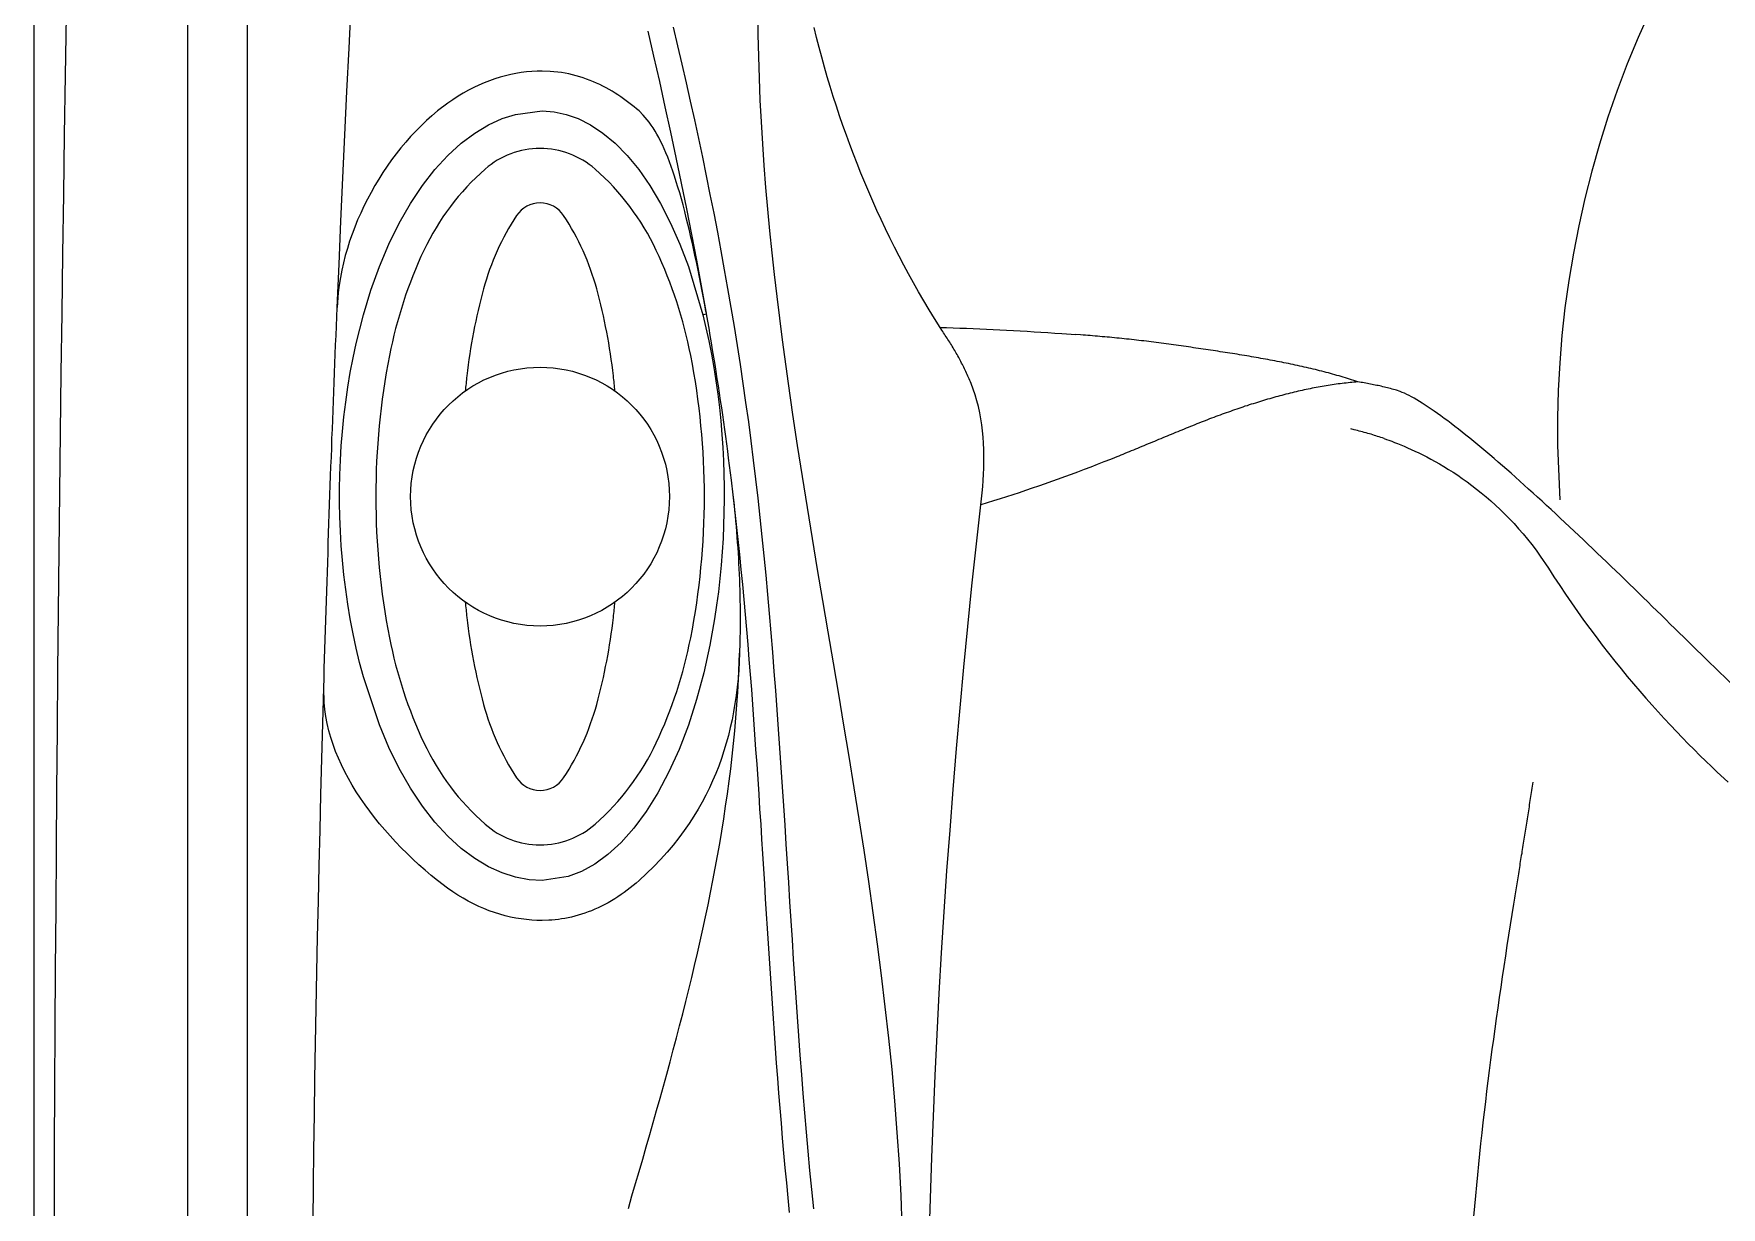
# Model space of a CAD drawing. Extents: x 403 to 503, y 484 to 637.
# Drawn here: x 403.02 to 424.17, y 550.59 to 565.3 of the extents above; entities that cross this region are included whole.
import ezdxf

# ---------------------------------------------------------------- set-up
doc = ezdxf.new("R2010")
doc.units = 0
doc.header["$MEASUREMENT"] = 0
doc.layers.add('1', color=4, linetype='Continuous')
doc.layers.add('SPA', color=2, linetype='Continuous')

# ---------------------------------------------------------------- blocks, each defined once
blk = doc.blocks.new('speaker_cover')
at = {"layer": '1'}
blk.add_lwpolyline([(132.406, 82.479, 0.182123), (131.717, 82.22, 0.10272), (130.95, 81.201, 0.06203), (130.518, 79.884, 0.048276), (130.346, 78.114, 0.048276), (130.518, 76.344, 0.06203), (130.95, 75.027, 0.10272), (131.717, 74.008, 0.182123), (132.406, 73.749, 0.182123), (133.094, 74.008, 0.10272), (133.862, 75.027, 0.06203), (134.293, 76.344, 0.048276), (134.465, 78.114, 0.048276), (134.293, 79.884, 0.06203), (133.862, 81.201, 0.10272), (133.094, 82.22, 0.182123)], format="xyb", close=True, dxfattribs=at)
at = {"layer": '1', "color": 3}
for points in [[(132.406, 81.797, 0.252394), (132.111, 81.638, 0.079125), (131.696, 80.718, 0.038428), (131.487, 79.628, 0.003572), (131.467, 79.436, 0.028106)], [(133.344, 79.436, 0.003572), (133.324, 79.628, 0.038428), (133.115, 80.718, 0.079125), (132.7, 81.638, 0.252394), (132.406, 81.797, 0.252394)], [(131.467, 76.792, 0.003572), (131.487, 76.6, 0.038428), (131.696, 75.51, 0.079125), (132.111, 74.59, 0.252394), (132.406, 74.431, 0.252394), (132.7, 74.59, 0.079125), (133.115, 75.51, 0.038428), (133.324, 76.6, 0.003572), (133.344, 76.792, 0.028106)]]:
    blk.add_lwpolyline(points, format="xyb", dxfattribs=at)
at = {"layer": '1'}
blk.add_circle((132.406, 78.114), 1.622, dxfattribs=at)
blk = doc.blocks.new('2010GRANDEE')
at = {"layer": 'SPA', "color": 3, "linetype": 'Continuous'}
for p, q in [((1.926, 79.054), (1.926, 12.057)), ((8.386, 61.125), (8.429, 61.136))]:
    blk.add_line(p, q, dxfattribs=at)
at = {"layer": 'SPA', "color": 4}
blk.add_lwpolyline([(12, 0), (88.112, 0, 0.414214), (100.112, 12), (100.112, 79.111, 0.414214), (88.112, 91.111), (12, 91.111, 0.414214), (0, 79.111), (0, 12, 0.414214)], format="xyb", close=True, dxfattribs=at)
at = {"layer": 'SPA', "color": 3, "linetype": 'Continuous'}
for points in [[(0.256, 49.197), (0.259, 49.943), (0.262, 50.69), (0.265, 51.437), (0.269, 52.184), (0.274, 52.93), (0.279, 53.677), (0.284, 54.424), (0.29, 55.17), (0.296, 55.917), (0.303, 56.663), (0.31, 57.41), (0.318, 58.156), (0.327, 58.903), (0.335, 59.649), (0.344, 60.396), (0.354, 61.142), (0.364, 61.888), (0.375, 62.635), (0.386, 63.381), (0.398, 64.127), (0.41, 64.874)], [(2.676, 79.055), (2.676, 76.822), (2.676, 74.589), (2.676, 72.355), (2.676, 70.122), (2.676, 67.889), (2.676, 65.655), (2.676, 63.422), (2.676, 61.189), (2.676, 58.955), (2.676, 56.722), (2.676, 54.489), (2.676, 52.255), (2.676, 50.022), (2.676, 47.789), (2.676, 45.555), (2.676, 43.322), (2.676, 41.089), (2.676, 38.855), (2.676, 36.622), (2.676, 34.389), (2.676, 32.155), (2.676, 29.922)], [(7.696, 64.682), (7.769, 64.366), (7.841, 64.049), (7.911, 63.732), (7.981, 63.414), (8.049, 63.095), (8.116, 62.775), (8.181, 62.454), (8.245, 62.133), (8.306, 61.811), (8.424, 61.165)], [(9.776, 49.92), (9.751, 50.159), (9.728, 50.399), (9.706, 50.639), (9.685, 50.88), (9.664, 51.121), (9.645, 51.362), (9.626, 51.603), (9.607, 51.844), (9.59, 52.085), (9.573, 52.326), (9.556, 52.566), (9.54, 52.807), (9.524, 53.047), (9.508, 53.288), (9.493, 53.528), (9.477, 53.768), (9.462, 54.009), (9.447, 54.249), (9.432, 54.489), (9.416, 54.729), (9.401, 54.97), (9.385, 55.21), (9.369, 55.451), (9.353, 55.691), (9.336, 55.932), (9.319, 56.173), (9.301, 56.414), (9.282, 56.655), (9.263, 56.896), (9.243, 57.137), (9.223, 57.379), (9.201, 57.62), (9.179, 57.861), (9.156, 58.102), (9.131, 58.343), (9.106, 58.584), (9.08, 58.825), (9.052, 59.065), (9.023, 59.305), (8.992, 59.545), (8.961, 59.785), (8.927, 60.024), (8.893, 60.263), (8.857, 60.502), (8.82, 60.74), (8.782, 60.978), (8.742, 61.215), (8.701, 61.453), (8.659, 61.689), (8.616, 61.926), (8.572, 62.162), (8.526, 62.398), (8.48, 62.633), (8.432, 62.868), (8.384, 63.102), (8.334, 63.336), (8.284, 63.569), (8.233, 63.802), (8.18, 64.035), (8.127, 64.267), (8.073, 64.498), (8.019, 64.729)], [(11.36, 60.968), (11.291, 61.077), (11.223, 61.188), (11.156, 61.3), (11.091, 61.412), (11.027, 61.524), (10.965, 61.637), (10.905, 61.749), (10.846, 61.862), (10.788, 61.975), (10.731, 62.089), (10.676, 62.203), (10.621, 62.318), (10.568, 62.434), (10.516, 62.55), (10.466, 62.667), (10.416, 62.784), (10.368, 62.901), (10.32, 63.02), (10.274, 63.139), (10.229, 63.258), (10.185, 63.378), (10.142, 63.499), (10.1, 63.619), (10.06, 63.741), (10.021, 63.863), (9.983, 63.985), (9.946, 64.108), (9.91, 64.231), (9.876, 64.354), (9.843, 64.478), (9.811, 64.602), (9.78, 64.726)], [(6.373, 64.18), (6.308, 64.179), (6.242, 64.175), (6.176, 64.169), (6.11, 64.161), (6.044, 64.15), (5.978, 64.137), (5.912, 64.121), (5.845, 64.103), (5.779, 64.082), (5.713, 64.059), (5.646, 64.033), (5.58, 64.005), (5.514, 63.974), (5.449, 63.94), (5.383, 63.903), (5.318, 63.864), (5.253, 63.822), (5.188, 63.778), (5.06, 63.68)], [(7.586, 63.68), (7.555, 63.706), (7.524, 63.733), (7.492, 63.759), (7.459, 63.784), (7.426, 63.809), (7.392, 63.834), (7.357, 63.858), (7.322, 63.882), (7.286, 63.905), (7.249, 63.928), (7.211, 63.95), (7.173, 63.971), (7.134, 63.991), (7.095, 64.011), (7.054, 64.029), (7.014, 64.047), (6.972, 64.064), (6.93, 64.08), (6.887, 64.095), (6.843, 64.109), (6.799, 64.122), (6.754, 64.133), (6.708, 64.144), (6.662, 64.153), (6.615, 64.161), (6.568, 64.168), (6.52, 64.173), (6.471, 64.177), (6.373, 64.18)], [(5.06, 63.68), (4.99, 63.621), (4.921, 63.56), (4.854, 63.496), (4.788, 63.429), (4.724, 63.361), (4.662, 63.29), (4.601, 63.217), (4.542, 63.143), (4.484, 63.066), (4.429, 62.988), (4.375, 62.908), (4.324, 62.826), (4.274, 62.744), (4.227, 62.66), (4.181, 62.575), (4.138, 62.488), (4.098, 62.401), (4.059, 62.314), (4.024, 62.225), (3.99, 62.136), (3.959, 62.047), (3.931, 61.957), (3.905, 61.867), (3.882, 61.776), (3.862, 61.684), (3.844, 61.591), (3.829, 61.498), (3.817, 61.405), (3.803, 61.217)], [(4.132, 61.125), (4.226, 61.433), (4.333, 61.729), (4.452, 62.011), (4.582, 62.275), (4.722, 62.521), (4.871, 62.745), (5.027, 62.946), (5.19, 63.124), (5.357, 63.276), (5.527, 63.404), (5.698, 63.506), (5.87, 63.584), (6.04, 63.638), (6.373, 63.68)], [(6.373, 63.68), (6.521, 63.67), (6.672, 63.638), (6.825, 63.584), (6.98, 63.506), (7.134, 63.404), (7.286, 63.276), (7.436, 63.124), (7.582, 62.946), (7.722, 62.745), (7.856, 62.521), (7.982, 62.275), (8.098, 62.011), (8.205, 61.729), (8.386, 61.125)], [(8.424, 61.165), (8.409, 61.25), (8.393, 61.336), (8.377, 61.423), (8.36, 61.51), (8.343, 61.597), (8.326, 61.684), (8.309, 61.769), (8.291, 61.853), (8.274, 61.935), (8.256, 62.017), (8.237, 62.099), (8.218, 62.18), (8.199, 62.262), (8.179, 62.342), (8.159, 62.422), (8.138, 62.502), (8.117, 62.579), (8.096, 62.653), (8.074, 62.725), (8.053, 62.794), (8.032, 62.861), (8.01, 62.924), (7.989, 62.986), (7.967, 63.044), (7.946, 63.101), (7.924, 63.155), (7.901, 63.206), (7.879, 63.255), (7.856, 63.302), (7.834, 63.347), (7.81, 63.389), (7.787, 63.429), (7.763, 63.468), (7.739, 63.504), (7.714, 63.538), (7.689, 63.57), (7.664, 63.6), (7.638, 63.629), (7.586, 63.68)], [(8.424, 61.165), (8.424, 61.164), (8.424, 61.162), (8.425, 61.161), (8.425, 61.159), (8.425, 61.158), (8.425, 61.156), (8.426, 61.155), (8.426, 61.153), (8.426, 61.152), (8.426, 61.15), (8.427, 61.149), (8.427, 61.148), (8.427, 61.146), (8.427, 61.145), (8.428, 61.143), (8.428, 61.142), (8.428, 61.14), (8.428, 61.139), (8.429, 61.136)], [(8.429, 61.136), (8.445, 61.046), (8.46, 60.956), (8.475, 60.866), (8.49, 60.775), (8.505, 60.685), (8.52, 60.595), (8.535, 60.504), (8.549, 60.414), (8.563, 60.324), (8.577, 60.233), (8.591, 60.143), (8.604, 60.052), (8.618, 59.961), (8.631, 59.871), (8.644, 59.78), (8.657, 59.689), (8.669, 59.598), (8.681, 59.507), (8.694, 59.417), (8.705, 59.326), (8.717, 59.235), (8.729, 59.143), (8.74, 59.052), (8.762, 58.87)], [(4.132, 56.588), (4.084, 56.766), (4.041, 56.946), (4.002, 57.128), (3.967, 57.312), (3.937, 57.496), (3.91, 57.68), (3.888, 57.865), (3.869, 58.048), (3.855, 58.231), (3.844, 58.412), (3.837, 58.591), (3.834, 58.769), (3.834, 58.944), (3.837, 59.121), (3.844, 59.301), (3.855, 59.482), (3.869, 59.664), (3.888, 59.848), (3.91, 60.032), (3.937, 60.217), (3.967, 60.401), (4.002, 60.584), (4.041, 60.766), (4.132, 61.125)], [(8.386, 61.125), (8.425, 60.963), (8.46, 60.798), (8.493, 60.633), (8.523, 60.466), (8.549, 60.298), (8.573, 60.13), (8.593, 59.962), (8.61, 59.794), (8.624, 59.626), (8.636, 59.46), (8.644, 59.295), (8.65, 59.131), (8.653, 58.969), (8.653, 58.809), (8.651, 58.648), (8.647, 58.486), (8.639, 58.321), (8.629, 58.155), (8.616, 57.988), (8.6, 57.821), (8.581, 57.652), (8.559, 57.484), (8.534, 57.316), (8.474, 56.983)], [(11.36, 60.968), (11.441, 60.965), (11.524, 60.962), (11.606, 60.959), (11.689, 60.956), (11.773, 60.952), (11.856, 60.949), (11.94, 60.945), (12.024, 60.941), (12.109, 60.937), (12.194, 60.932), (12.279, 60.928), (12.365, 60.923), (12.451, 60.918), (12.537, 60.913), (12.624, 60.908), (12.711, 60.902), (12.798, 60.896), (12.886, 60.891), (13.062, 60.878)], [(11.748, 60.266), (11.74, 60.284), (11.732, 60.303), (11.724, 60.321), (11.716, 60.34), (11.708, 60.358), (11.7, 60.376), (11.692, 60.394), (11.683, 60.413), (11.675, 60.431), (11.666, 60.449), (11.657, 60.467), (11.648, 60.485), (11.639, 60.503), (11.63, 60.52), (11.621, 60.538), (11.612, 60.556), (11.602, 60.574), (11.593, 60.591), (11.583, 60.609), (11.573, 60.626), (11.563, 60.644), (11.553, 60.661), (11.543, 60.679), (11.533, 60.696), (11.523, 60.713), (11.512, 60.73), (11.502, 60.747), (11.491, 60.764), (11.48, 60.781), (11.469, 60.798), (11.458, 60.815), (11.447, 60.832), (11.436, 60.849), (11.425, 60.866), (11.414, 60.883), (11.403, 60.9), (11.392, 60.917), (11.381, 60.934), (11.36, 60.968)], [(16.596, 60.284), (16.57, 60.293), (16.544, 60.301), (16.518, 60.31), (16.492, 60.318), (16.466, 60.327), (16.44, 60.335), (16.413, 60.343), (16.387, 60.351), (16.36, 60.359), (16.334, 60.366), (16.307, 60.374), (16.28, 60.381), (16.253, 60.389), (16.226, 60.396), (16.199, 60.403), (16.172, 60.41), (16.145, 60.417), (16.117, 60.424), (16.09, 60.431), (16.063, 60.438), (16.035, 60.444), (16.007, 60.451), (15.98, 60.457), (15.952, 60.464), (15.924, 60.47), (15.896, 60.476), (15.868, 60.483), (15.84, 60.489), (15.812, 60.495), (15.783, 60.501), (15.755, 60.507), (15.727, 60.513), (15.698, 60.518), (15.669, 60.524), (15.641, 60.53), (15.612, 60.535), (15.583, 60.541), (15.554, 60.547), (15.526, 60.552), (15.497, 60.557), (15.467, 60.563), (15.438, 60.568), (15.409, 60.574), (15.38, 60.579), (15.35, 60.584), (15.321, 60.589), (15.292, 60.594), (15.262, 60.6), (15.232, 60.605), (15.203, 60.61), (15.173, 60.615), (15.143, 60.62), (15.113, 60.625), (15.083, 60.63), (15.053, 60.634), (15.023, 60.639), (14.993, 60.644), (14.963, 60.649), (14.933, 60.654), (14.903, 60.658), (14.872, 60.663), (14.842, 60.668), (14.812, 60.672), (14.781, 60.677), (14.75, 60.682), (14.72, 60.686), (14.689, 60.691), (14.659, 60.695), (14.628, 60.7), (14.597, 60.704), (14.566, 60.709), (14.535, 60.713), (14.504, 60.718), (14.473, 60.722), (14.442, 60.727), (14.411, 60.731), (14.38, 60.736), (14.349, 60.74), (14.318, 60.744), (14.287, 60.749), (14.256, 60.753), (14.225, 60.757), (14.194, 60.761), (14.163, 60.766), (14.131, 60.77), (14.1, 60.774), (14.069, 60.778), (14.038, 60.781), (14.007, 60.785), (13.976, 60.789), (13.945, 60.793), (13.914, 60.797), (13.883, 60.8), (13.852, 60.804), (13.822, 60.807), (13.791, 60.811), (13.76, 60.814), (13.729, 60.818), (13.698, 60.821), (13.667, 60.824), (13.637, 60.827), (13.606, 60.831), (13.575, 60.834), (13.545, 60.837), (13.514, 60.84), (13.484, 60.843), (13.453, 60.846), (13.423, 60.848), (13.393, 60.851), (13.362, 60.854), (13.332, 60.857), (13.302, 60.859), (13.272, 60.862), (13.241, 60.864), (13.211, 60.867), (13.181, 60.869), (13.151, 60.871), (13.121, 60.874), (13.062, 60.878)], [(16.596, 60.284), (16.572, 60.282), (16.547, 60.28), (16.522, 60.277), (16.498, 60.275), (16.473, 60.272), (16.449, 60.27), (16.424, 60.267), (16.399, 60.264), (16.374, 60.261), (16.35, 60.258), (16.325, 60.254), (16.3, 60.251), (16.275, 60.247), (16.25, 60.243), (16.225, 60.239), (16.2, 60.235), (16.175, 60.231), (16.15, 60.227), (16.125, 60.223), (16.1, 60.218), (16.075, 60.213), (16.05, 60.209), (16.025, 60.204), (15.999, 60.199), (15.974, 60.193), (15.949, 60.188), (15.924, 60.183), (15.898, 60.177), (15.873, 60.172), (15.848, 60.166), (15.822, 60.16), (15.797, 60.154), (15.772, 60.148), (15.746, 60.141), (15.721, 60.135), (15.695, 60.129), (15.67, 60.122), (15.644, 60.115), (15.619, 60.109), (15.593, 60.102), (15.568, 60.095), (15.542, 60.088), (15.516, 60.08), (15.491, 60.073), (15.465, 60.066), (15.439, 60.058), (15.414, 60.051), (15.388, 60.043), (15.362, 60.035), (15.337, 60.027), (15.311, 60.019), (15.285, 60.011), (15.259, 60.003), (15.233, 59.995), (15.207, 59.986), (15.181, 59.978), (15.155, 59.969), (15.129, 59.96), (15.104, 59.951), (15.077, 59.943), (15.051, 59.934), (15.025, 59.925), (14.999, 59.915), (14.973, 59.906), (14.947, 59.897), (14.921, 59.887), (14.895, 59.878), (14.868, 59.868), (14.842, 59.858), (14.816, 59.849), (14.789, 59.839), (14.763, 59.829), (14.737, 59.819), (14.71, 59.809), (14.684, 59.798), (14.657, 59.788), (14.631, 59.778), (14.604, 59.767), (14.577, 59.757), (14.551, 59.746), (14.524, 59.735), (14.497, 59.725), (14.471, 59.714), (14.444, 59.703), (14.418, 59.692), (14.391, 59.681), (14.365, 59.67), (14.338, 59.659), (14.311, 59.648), (14.285, 59.637), (14.258, 59.626), (14.232, 59.615), (14.205, 59.604), (14.179, 59.594), (14.152, 59.583), (14.126, 59.572), (14.099, 59.561), (14.073, 59.55), (14.046, 59.539), (14.02, 59.528), (13.993, 59.517), (13.967, 59.506), (13.94, 59.495), (13.914, 59.484), (13.888, 59.473), (13.861, 59.462), (13.835, 59.451), (13.808, 59.441), (13.782, 59.43), (13.756, 59.419), (13.73, 59.408), (13.703, 59.398), (13.677, 59.387), (13.651, 59.376), (13.625, 59.366), (13.599, 59.355), (13.573, 59.345), (13.547, 59.334), (13.494, 59.313)], [(17.081, 60.179), (17.062, 60.185), (17.043, 60.19), (17.024, 60.195), (17.005, 60.2), (16.986, 60.205), (16.967, 60.21), (16.948, 60.215), (16.928, 60.22), (16.909, 60.224), (16.89, 60.229), (16.871, 60.233), (16.851, 60.237), (16.832, 60.241), (16.812, 60.245), (16.793, 60.249), (16.774, 60.253), (16.754, 60.257), (16.734, 60.261), (16.715, 60.264), (16.695, 60.268), (16.675, 60.271), (16.656, 60.275), (16.636, 60.278), (16.596, 60.284)], [(11.871, 58.743), (11.879, 58.818), (11.887, 58.895), (11.894, 58.971), (11.899, 59.048), (11.904, 59.126), (11.907, 59.203), (11.909, 59.281), (11.909, 59.359), (11.907, 59.437), (11.904, 59.515), (11.899, 59.592), (11.892, 59.669), (11.883, 59.746), (11.871, 59.823), (11.858, 59.898), (11.841, 59.974), (11.822, 60.048), (11.8, 60.121), (11.748, 60.266)], [(21.066, 56.707), (21.011, 56.76), (20.956, 56.813), (20.901, 56.867), (20.846, 56.921), (20.791, 56.975), (20.736, 57.03), (20.68, 57.084), (20.624, 57.139), (20.568, 57.194), (20.512, 57.249), (20.456, 57.304), (20.4, 57.359), (20.343, 57.415), (20.286, 57.47), (20.23, 57.526), (20.173, 57.581), (20.116, 57.637), (20.058, 57.693), (20.001, 57.749), (19.943, 57.805), (19.886, 57.861), (19.828, 57.916), (19.77, 57.972), (19.712, 58.028), (19.654, 58.084), (19.596, 58.139), (19.538, 58.195), (19.48, 58.25), (19.422, 58.305), (19.364, 58.36), (19.306, 58.415), (19.249, 58.469), (19.191, 58.523), (19.133, 58.577), (19.076, 58.63), (19.019, 58.683), (18.962, 58.736), (18.905, 58.788), (18.849, 58.84), (18.792, 58.891), (18.736, 58.941), (18.681, 58.991), (18.626, 59.041), (18.571, 59.09), (18.516, 59.138), (18.462, 59.185), (18.408, 59.232), (18.355, 59.278), (18.303, 59.323), (18.251, 59.368), (18.199, 59.411), (18.148, 59.454), (18.098, 59.496), (18.048, 59.537), (17.999, 59.577), (17.951, 59.616), (17.904, 59.653), (17.857, 59.69), (17.811, 59.726), (17.766, 59.761), (17.722, 59.794), (17.678, 59.826), (17.636, 59.857), (17.594, 59.887), (17.554, 59.916), (17.514, 59.943), (17.476, 59.969), (17.439, 59.994), (17.402, 60.017), (17.367, 60.039), (17.333, 60.06), (17.3, 60.079), (17.268, 60.097), (17.238, 60.113), (17.208, 60.128), (17.18, 60.141), (17.153, 60.153), (17.128, 60.163), (17.081, 60.179)], [(16.925, 59.574), (16.905, 59.581), (16.885, 59.588), (16.864, 59.594), (16.844, 59.601), (16.823, 59.608), (16.803, 59.614), (16.782, 59.62), (16.761, 59.627), (16.74, 59.633), (16.719, 59.639), (16.698, 59.645), (16.677, 59.651), (16.656, 59.657), (16.635, 59.662), (16.614, 59.668), (16.592, 59.673), (16.571, 59.679), (16.55, 59.684), (16.506, 59.694)], [(16.925, 59.574), (16.954, 59.564), (16.986, 59.552), (17.02, 59.54), (17.056, 59.526), (17.094, 59.511), (17.134, 59.495), (17.175, 59.477), (17.219, 59.459), (17.264, 59.438), (17.311, 59.417), (17.359, 59.394), (17.409, 59.369), (17.46, 59.343), (17.512, 59.315), (17.566, 59.286), (17.62, 59.255), (17.675, 59.222), (17.732, 59.188), (17.789, 59.151), (17.847, 59.113), (17.905, 59.073), (17.964, 59.031), (18.023, 58.987), (18.083, 58.941), (18.143, 58.894), (18.202, 58.844), (18.261, 58.793), (18.32, 58.739), (18.379, 58.684), (18.438, 58.627), (18.496, 58.568), (18.553, 58.507), (18.61, 58.444), (18.666, 58.38), (18.721, 58.313), (18.776, 58.244), (18.829, 58.173), (18.882, 58.1), (18.984, 57.948)], [(13.494, 59.313), (13.412, 59.281), (13.329, 59.248), (13.247, 59.217), (13.165, 59.185), (13.083, 59.154), (13.001, 59.124), (12.919, 59.094), (12.838, 59.064), (12.756, 59.035), (12.675, 59.006), (12.594, 58.978), (12.513, 58.95), (12.432, 58.922), (12.352, 58.895), (12.271, 58.869), (12.191, 58.843), (12.111, 58.817), (12.031, 58.792), (11.871, 58.743)], [(8.762, 58.87), (8.769, 58.804), (8.777, 58.737), (8.784, 58.671), (8.79, 58.605), (8.797, 58.538), (8.803, 58.472), (8.808, 58.405), (8.813, 58.339), (8.818, 58.272), (8.823, 58.206), (8.827, 58.139), (8.831, 58.073), (8.835, 58.006), (8.838, 57.94), (8.841, 57.873), (8.844, 57.807), (8.846, 57.741), (8.848, 57.674), (8.849, 57.608), (8.851, 57.542), (8.852, 57.476), (8.852, 57.41), (8.853, 57.344), (8.853, 57.278), (8.852, 57.212), (8.852, 57.146), (8.851, 57.081), (8.85, 57.015), (8.847, 56.885)], [(8.762, 58.87), (8.784, 58.683), (8.805, 58.495), (8.825, 58.308), (8.844, 58.12), (8.863, 57.932), (8.882, 57.744), (8.899, 57.556), (8.916, 57.368), (8.933, 57.18), (8.949, 56.992), (8.964, 56.805), (8.979, 56.617), (8.994, 56.429), (9.008, 56.241), (9.022, 56.053), (9.035, 55.866), (9.048, 55.678), (9.061, 55.491), (9.074, 55.303), (9.086, 55.116), (9.098, 54.928), (9.111, 54.741), (9.122, 54.554), (9.134, 54.367), (9.146, 54.179), (9.158, 53.992), (9.169, 53.805), (9.181, 53.618), (9.193, 53.431), (9.205, 53.244), (9.217, 53.056), (9.229, 52.869), (9.241, 52.682), (9.254, 52.494), (9.267, 52.306), (9.28, 52.119), (9.293, 51.931), (9.307, 51.743), (9.321, 51.555), (9.336, 51.367), (9.35, 51.18), (9.366, 50.992), (9.382, 50.804), (9.398, 50.617), (9.415, 50.43), (9.433, 50.243), (9.451, 50.056), (9.47, 49.87)], [(11.203, 48.507), (11.212, 49.021), (11.224, 49.535), (11.239, 50.049), (11.256, 50.563), (11.276, 51.077), (11.298, 51.59), (11.322, 52.103), (11.35, 52.616), (11.379, 53.129), (11.412, 53.641), (11.446, 54.153), (11.484, 54.665), (11.523, 55.176), (11.566, 55.687), (11.61, 56.197), (11.658, 56.707), (11.707, 57.217), (11.759, 57.726), (11.871, 58.743)], [(18.984, 57.948), (19.054, 57.839), (19.126, 57.73), (19.199, 57.622), (19.273, 57.514), (19.349, 57.406), (19.426, 57.299), (19.504, 57.192), (19.582, 57.087), (19.66, 56.984), (19.739, 56.884), (19.817, 56.785), (19.895, 56.688), (19.973, 56.593), (20.051, 56.5), (20.129, 56.409), (20.207, 56.319), (20.284, 56.232), (20.36, 56.147), (20.437, 56.063), (20.513, 55.982), (20.588, 55.902), (20.663, 55.824), (20.737, 55.748), (20.811, 55.674), (20.884, 55.601), (20.956, 55.531), (21.027, 55.462), (21.097, 55.395), (21.236, 55.267)], [(8.474, 56.983), (8.398, 56.638), (8.308, 56.304), (8.205, 55.982), (8.089, 55.678), (7.961, 55.394), (7.823, 55.133), (7.676, 54.897), (7.521, 54.689), (7.361, 54.509), (7.197, 54.359), (7.031, 54.238), (6.864, 54.146), (6.698, 54.082), (6.373, 54.033)], [(7.453, 49.924), (7.498, 50.079), (7.543, 50.234), (7.588, 50.388), (7.633, 50.541), (7.677, 50.695), (7.721, 50.848), (7.764, 51), (7.807, 51.152), (7.85, 51.304), (7.892, 51.456), (7.934, 51.608), (7.975, 51.759), (8.016, 51.911), (8.056, 52.062), (8.095, 52.213), (8.134, 52.364), (8.173, 52.515), (8.21, 52.667), (8.247, 52.818), (8.283, 52.969), (8.319, 53.121), (8.353, 53.273), (8.387, 53.425), (8.42, 53.577), (8.452, 53.729), (8.483, 53.882), (8.513, 54.035), (8.542, 54.189), (8.571, 54.343), (8.598, 54.497), (8.624, 54.652), (8.649, 54.808), (8.672, 54.964), (8.695, 55.12), (8.716, 55.277), (8.736, 55.435), (8.754, 55.594), (8.771, 55.752), (8.787, 55.912), (8.801, 56.072), (8.813, 56.234), (8.824, 56.395), (8.833, 56.558), (8.847, 56.885)], [(8.847, 56.885), (8.842, 56.776), (8.836, 56.669), (8.828, 56.563), (8.817, 56.458), (8.804, 56.354), (8.789, 56.252), (8.772, 56.15), (8.752, 56.049), (8.73, 55.95), (8.706, 55.851), (8.679, 55.754), (8.65, 55.658), (8.619, 55.563), (8.585, 55.469), (8.548, 55.376), (8.509, 55.285), (8.468, 55.194), (8.424, 55.105), (8.377, 55.017), (8.327, 54.929), (8.273, 54.839), (8.215, 54.749), (8.152, 54.659), (8.085, 54.569), (8.014, 54.478), (7.938, 54.388), (7.857, 54.298), (7.771, 54.209), (7.586, 54.033)], [(21.066, 56.707), (21.264, 56.516)], [(6.373, 54.033), (6.209, 54.043), (6.04, 54.074), (5.87, 54.129), (5.698, 54.206), (5.527, 54.309), (5.357, 54.436), (5.19, 54.589), (5.027, 54.766), (4.871, 54.967), (4.722, 55.192), (4.582, 55.437), (4.452, 55.702), (4.333, 55.984), (4.132, 56.588)], [(5.06, 54.033), (4.982, 54.098), (4.904, 54.164), (4.828, 54.232), (4.753, 54.301), (4.679, 54.372), (4.607, 54.444), (4.536, 54.518), (4.467, 54.593), (4.4, 54.669), (4.335, 54.746), (4.272, 54.824), (4.211, 54.903), (4.152, 54.984), (4.096, 55.065), (4.043, 55.147), (3.992, 55.229), (3.944, 55.313), (3.899, 55.397), (3.857, 55.482), (3.819, 55.567), (3.783, 55.653), (3.751, 55.739), (3.723, 55.825), (3.699, 55.912), (3.678, 56), (3.661, 56.088), (3.648, 56.178), (3.639, 56.267), (3.635, 56.448)], [(6.373, 53.533), (6.307, 53.534), (6.241, 53.538), (6.175, 53.544), (6.108, 53.552), (6.042, 53.563), (5.975, 53.576), (5.909, 53.592), (5.842, 53.61), (5.776, 53.631), (5.709, 53.655), (5.643, 53.681), (5.577, 53.709), (5.511, 53.74), (5.446, 53.774), (5.381, 53.811), (5.316, 53.85), (5.251, 53.891), (5.187, 53.936), (5.06, 54.033)], [(7.586, 54.033), (7.55, 54.002), (7.513, 53.971), (7.476, 53.942), (7.439, 53.913), (7.4, 53.884), (7.361, 53.857), (7.321, 53.83), (7.281, 53.804), (7.24, 53.779), (7.198, 53.755), (7.157, 53.733), (7.115, 53.712), (7.073, 53.692), (7.032, 53.673), (6.99, 53.655), (6.948, 53.639), (6.906, 53.624), (6.865, 53.61), (6.823, 53.598), (6.782, 53.586), (6.74, 53.576), (6.699, 53.567), (6.658, 53.559), (6.616, 53.552), (6.575, 53.546), (6.535, 53.541), (6.494, 53.537), (6.454, 53.535), (6.373, 53.533)]]:
    blk.add_lwpolyline(points, dxfattribs=at)
at = {"layer": 'SPA', "color": 2, "linetype": 'Continuous'}
for points in [[(20.255, 64.929), (20.109, 64.601), (19.973, 64.27), (19.846, 63.937), (19.73, 63.601), (19.624, 63.264), (19.527, 62.925), (19.441, 62.584), (19.364, 62.242), (19.297, 61.899), (19.24, 61.555), (19.192, 61.211), (19.154, 60.866), (19.126, 60.521), (19.107, 60.176), (19.098, 59.832), (19.099, 59.488), (19.128, 58.805)], [(3.803, 61.217), (3.826, 61.759), (3.85, 62.3), (3.874, 62.842), (3.899, 63.383), (3.926, 63.925), (3.952, 64.466), (3.98, 65.008), (4.008, 65.549), (4.037, 66.09), (4.067, 66.631), (4.098, 67.173), (4.13, 67.714), (4.162, 68.255), (4.195, 68.796), (4.229, 69.337), (4.263, 69.878), (4.299, 70.418), (4.335, 70.959), (4.41, 72.04)], [(9.083, 65.729), (9.076, 65.456), (9.073, 65.183), (9.073, 64.91), (9.076, 64.637), (9.082, 64.364), (9.091, 64.09), (9.102, 63.817), (9.116, 63.543), (9.133, 63.27), (9.152, 62.996), (9.173, 62.723), (9.197, 62.449), (9.223, 62.176), (9.251, 61.903), (9.281, 61.629), (9.312, 61.356), (9.345, 61.083), (9.38, 60.811), (9.455, 60.266)], [(3.713, 58.87), (3.717, 58.987), (3.721, 59.105), (3.725, 59.222), (3.73, 59.34), (3.734, 59.457), (3.738, 59.574), (3.743, 59.692), (3.747, 59.809), (3.752, 59.926), (3.756, 60.044), (3.761, 60.161), (3.765, 60.278), (3.77, 60.396), (3.774, 60.513), (3.779, 60.63), (3.784, 60.748), (3.789, 60.865), (3.793, 60.983), (3.803, 61.217)], [(9.455, 60.266), (9.511, 59.877), (9.569, 59.488), (9.63, 59.1), (9.692, 58.711), (9.756, 58.321), (9.821, 57.932), (9.886, 57.542), (9.953, 57.152), (10.019, 56.762), (10.085, 56.371), (10.151, 55.98), (10.216, 55.589), (10.279, 55.197), (10.342, 54.806), (10.402, 54.414), (10.461, 54.022), (10.517, 53.629), (10.571, 53.237), (10.622, 52.844), (10.669, 52.451), (10.713, 52.057), (10.753, 51.664), (10.788, 51.27), (10.819, 50.876), (10.845, 50.481), (10.866, 50.087), (10.882, 49.692)], [(3.635, 56.448), (3.638, 56.569), (3.642, 56.69), (3.646, 56.811), (3.649, 56.933), (3.653, 57.054), (3.657, 57.175), (3.66, 57.296), (3.664, 57.417), (3.668, 57.538), (3.672, 57.659), (3.676, 57.78), (3.68, 57.901), (3.684, 58.022), (3.688, 58.144), (3.692, 58.265), (3.696, 58.386), (3.7, 58.507), (3.704, 58.628), (3.713, 58.87)], [(3.483, 47.536), (3.485, 47.981), (3.488, 48.427), (3.492, 48.873), (3.496, 49.318), (3.501, 49.764), (3.506, 50.21), (3.512, 50.655), (3.518, 51.101), (3.525, 51.547), (3.533, 51.992), (3.54, 52.438), (3.549, 52.884), (3.558, 53.329), (3.567, 53.775), (3.577, 54.22), (3.588, 54.666), (3.599, 55.112), (3.61, 55.557), (3.635, 56.448)], [(18.789, 55.267), (18.785, 55.241), (18.781, 55.215), (18.777, 55.19), (18.773, 55.164), (18.769, 55.138), (18.765, 55.113), (18.761, 55.087), (18.757, 55.061), (18.753, 55.035), (18.749, 55.01), (18.745, 54.984), (18.741, 54.958), (18.737, 54.933), (18.733, 54.907), (18.729, 54.881), (18.725, 54.856), (18.721, 54.83), (18.717, 54.805), (18.713, 54.779), (18.709, 54.754), (18.705, 54.728), (18.701, 54.703), (18.697, 54.678), (18.693, 54.652), (18.689, 54.627), (18.685, 54.601), (18.681, 54.576), (18.677, 54.551), (18.673, 54.525), (18.669, 54.5), (18.665, 54.475), (18.661, 54.449), (18.657, 54.424), (18.653, 54.399), (18.649, 54.373), (18.644, 54.348), (18.64, 54.322), (18.636, 54.297), (18.632, 54.272), (18.628, 54.246), (18.624, 54.221), (18.62, 54.195), (18.616, 54.17), (18.612, 54.145), (18.608, 54.119), (18.604, 54.094), (18.6, 54.068), (18.596, 54.043), (18.592, 54.018), (18.588, 53.992), (18.584, 53.967), (18.58, 53.941), (18.575, 53.916), (18.571, 53.891), (18.567, 53.865), (18.563, 53.84), (18.559, 53.814), (18.555, 53.789), (18.547, 53.738)], [(18.547, 53.738), (18.526, 53.608), (18.505, 53.478), (18.485, 53.348), (18.464, 53.218), (18.445, 53.088), (18.425, 52.957), (18.405, 52.827), (18.386, 52.697), (18.367, 52.566), (18.349, 52.436), (18.33, 52.306), (18.312, 52.175), (18.295, 52.045), (18.277, 51.914), (18.26, 51.784), (18.243, 51.653), (18.227, 51.523), (18.21, 51.392), (18.195, 51.261), (18.179, 51.13), (18.164, 51), (18.149, 50.869), (18.135, 50.738), (18.121, 50.607), (18.107, 50.476), (18.094, 50.345), (18.081, 50.214), (18.069, 50.083), (18.057, 49.952), (18.045, 49.82)]]:
    blk.add_lwpolyline(points, dxfattribs=at)
at = {"layer": '1', "color": 1, "rotation": 180}
blk.add_blockref('speaker_cover', (138.752, 136.96), dxfattribs=at)

msp = doc.modelspace()

# ---------------------------------------------------------------- block references
at = {"layer": '1'}
msp.add_blockref('2010GRANDEE', (403.021, 500.653), dxfattribs=at)

doc.saveas('drawing.dxf')
